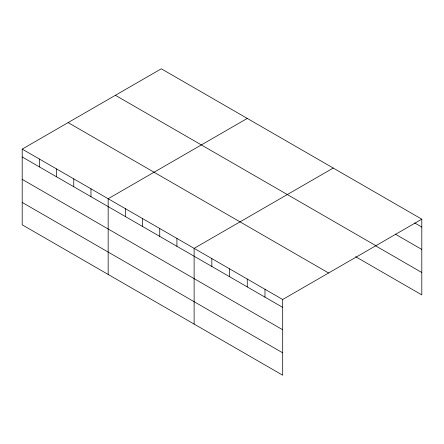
<?xml version="1.0" encoding="UTF-8"?>
<svg xmlns="http://www.w3.org/2000/svg" width="444" height="444" viewBox="0 0 444 444"><rect width="100%" height="100%" fill="white"/><g stroke="black" fill="none" stroke-linecap="round" stroke-linejoin="round"><path stroke-width="0.67" d="M22.2 149.106L282.689 299.5L282.689 375.208L22.2 224.814L22.2 149.106L161.311 68.792L421.8 219.186L421.8 294.894L355.672 256.715M247.269 118.42L108.164 198.734L108.164 274.448M333.233 168.048L194.122 248.363L194.122 324.076M282.689 299.5L421.8 219.186M414.713 222.966L421.8 227.056M395.232 234.105L421.8 249.445M115.401 95.294L375.896 245.687M375.152 245.576L421.8 272.505M68.104 122.6L328.599 272.993M22.2 156.976L282.689 307.37M22.2 179.365L282.689 329.759M22.2 202.431L282.689 352.825M264.979 289.272L264.979 297.141M247.264 279.043L247.264 286.918M229.548 268.82L229.548 276.69M211.838 258.591L211.838 266.461M176.928 238.439L176.928 246.309M159.74 228.516L159.74 236.386M142.546 218.587L142.546 226.457M125.352 208.663L125.352 216.533M90.97 188.811L90.97 196.681M73.776 178.882L73.776 186.758M56.582 168.959L56.582 176.829M39.394 159.03L39.394 166.905"/></g></svg>
